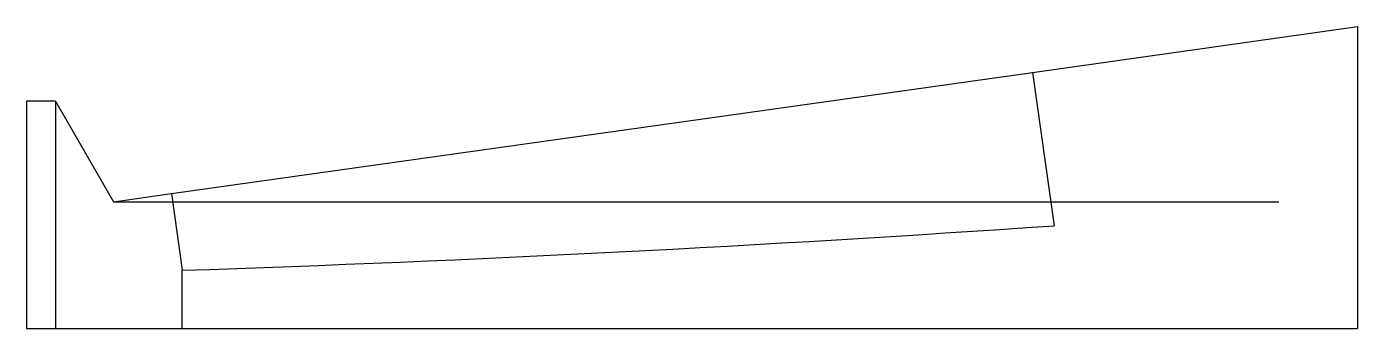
# Model space of a CAD drawing. Extents: x -15 to 674, y 0 to 156.
import ezdxf

# ---------------------------------------------------------------- set-up
doc = ezdxf.new("R2010")
doc.units = 0
doc.layers.get('0').update_dxf_attribs({"linetype": 'CONTINUOUS'})

msp = doc.modelspace()

# ---------------------------------------------------------------- linework, layer by layer
for p, q in [((505.62, 132.24), (673.67, 155.86)), ((673.67, 155.86), (673.67, 0)), ((60, 69.61), (505.62, 132.24)), ((505.62, 132.24), (516.75, 53.02)), ((0, 117.36), (-15, 117.36)), ((-15, 117.36), (-15, 0)), ((0, 117.36), (0, 0)), ((0, 117.36), (30, 65.39)), ((30, 65.39), (60, 69.61)), ((60, 69.61), (65.57, 30)), ((30, 65.39), (632.98, 65.39)), ((65.57, 0), (65.57, 30)), ((-15, 0), (0, 0)), ((0, 0), (673.67, 0))]:
    msp.add_line(p, q)
msp.add_arc((-357.78, 12762.27), 12739.31, 271.904398, 273.936386)

doc.saveas('drawing.dxf')
